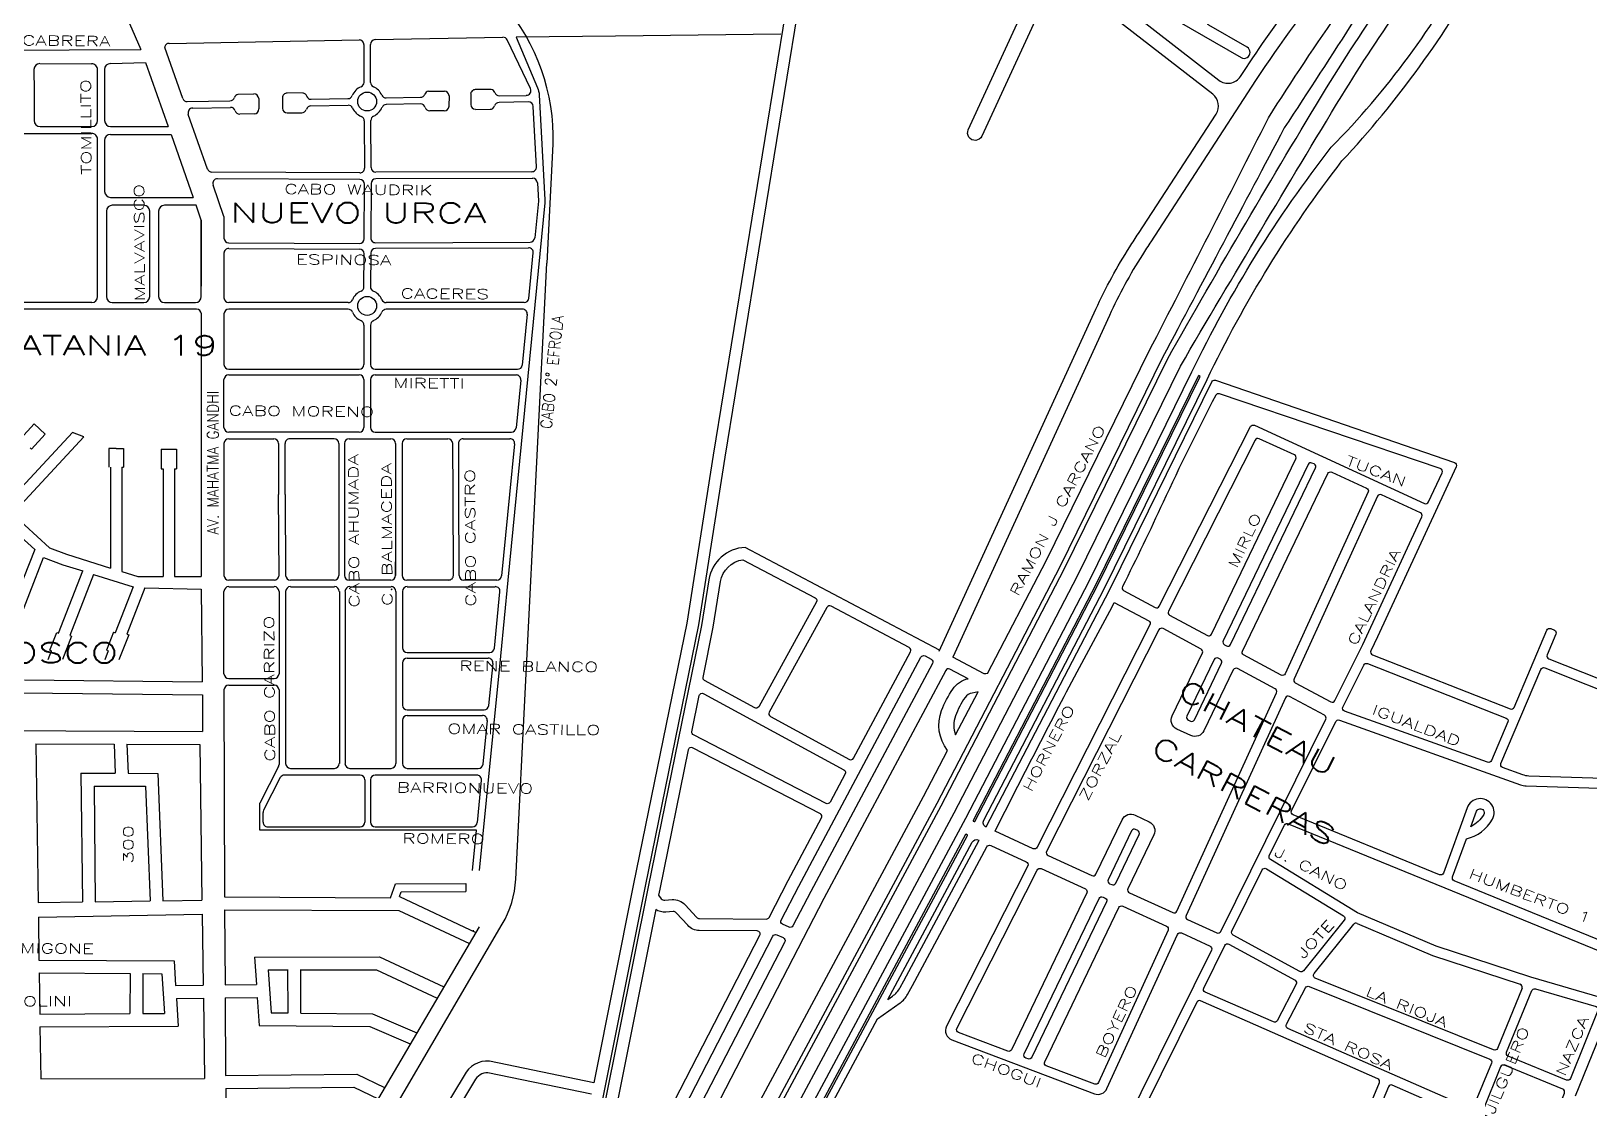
# Model space of a CAD drawing. Header units: millimetres. Extents: x 4374322 to 4409026, y 6503580 to 6534206.
# Drawn here: x 4379032 to 4380603, y 6527287 to 6528355 of the extents above; entities that cross this region are included whole.
import ezdxf

# ---------------------------------------------------------------- set-up
doc = ezdxf.new("R2010")
doc.units = ezdxf.units.MM
for name, color, linetype in [('CANAL', 252, 'Continuous'), ('LINEA CALLE', 252, 'Continuous'), ('NOMBRE BARRIO', 8, 'Continuous'), ('NOMBRE CALLE', 252, 'Continuous')]:
    doc.layers.add(name, color=color, linetype=linetype)
doc.styles.add('ROMANS', font='romans')
doc.styles.add('S1', font='ROMANS')

msp = doc.modelspace()

# ---------------------------------------------------------------- linework, layer by layer
at = {"layer": 'CANAL', "transparency": 33554687}
msp.add_lwpolyline([(4379432.8, 6526738.5), (4379425.4, 6526752.5), (4379337.6, 6526873.7, -0.312559), (4379336.7, 6527165.2), (4379506.5, 6527455.2, 0.120353), (4379520.1, 6527500.6), (4379551.6, 6528121.4)], format="xyb", dxfattribs=at)
at = {"layer": 'LINEA CALLE', "transparency": 33554687}
for p, q in [((4378890.1, 6528916.7), (4379142.3, 6528336.6)), ((4379170.7, 6528342.8), (4379362.2, 6528346.3)), ((4379378.3, 6528346.6), (4379507.2, 6528348.9)), ((4379534.9, 6528297.2), (4379511.6, 6528346.2)), ((4378937.5, 6528335.5), (4379142.3, 6528336.6)), ((4379184.4, 6528287.4), (4379166.3, 6528338.8)), ((4379367, 6528341.5), (4379367, 6528320.1)), ((4379373.7, 6528320.5), (4379373.7, 6528341.8)), ((4379034.4, 6528316.5), (4379034.6, 6528294.6, 18.7)), ((4379098.5, 6528306.9), (4379098.5, 6528316.2)), ((4379105.5, 6528316.5), (4379105.6, 6528294.6, 18.7)), ((4379367, 6528320.1), (4379367.1, 6528303.5)), ((4379373.8, 6528303.4), (4379373.7, 6528320.4)), ((4379098.6, 6528294.6, 18.7), (4379098.5, 6528306.9)), ((4379034.6, 6528294.6, 18.7), (4379034.6, 6528265, 18.7)), ((4379098.6, 6528286.5, 18.7), (4379098.6, 6528294.6, 18.7)), ((4379098.6, 6528274.5, 18.7), (4379098.6, 6528286.5, 18.7)), ((4379105.6, 6528294.6, 18.7), (4379105.6, 6528265, 18.7)), ((4379188.9, 6528284.2), (4379232, 6528285)), ((4379240, 6528291.5), (4379256.1, 6528291.8)), ((4379261, 6528287.2), (4379261.2, 6528276.8)), ((4379284.9, 6528288), (4379285, 6528277.5)), ((4379305.7, 6528292.8), (4379289.6, 6528292.7)), ((4379313.9, 6528286.5), (4379351, 6528287.1)), ((4379389.5, 6528287.9), (4379424.2, 6528288.5)), ((4379432.1, 6528294.8), (4379448.2, 6528294.7)), ((4379452.9, 6528290), (4379452.8, 6528279.6)), ((4379474.7, 6528291.5), (4379474.7, 6528281.1)), ((4379495.5, 6528296.3), (4379479.4, 6528296.3)), ((4379532.9, 6528283.8), (4379503.3, 6528283.3)), ((4379503.6, 6528289.9), (4379530.7, 6528290.4)), ((4379098.6, 6528265, 18.7), (4379098.6, 6528274.5, 18.7)), ((4379209.3, 6528216.2), (4379190, 6528271.3)), ((4379194.4, 6528277.6), (4379232.6, 6528278.3)), ((4379256.5, 6528271.9), (4379241.8, 6528271.6)), ((4379289.7, 6528272.8), (4379304.4, 6528272.8)), ((4379313.2, 6528279.7), (4379351.1, 6528280.5)), ((4379424.3, 6528281.8), (4379389.7, 6528281.2)), ((4379448.1, 6528274.8), (4379433.4, 6528274.8)), ((4379479.5, 6528276.3), (4379494.2, 6528276.4)), ((4379541.1, 6528218.5), (4379537.7, 6528279.3)), ((4378969.5, 6528252, 18.7), (4379092.6, 6528252, 18.7)), ((4379040.6, 6528259, 18.7), (4379077.4, 6528259, 18.7)), ((4379040.6, 6528259, 18.7), (4379092.6, 6528259, 18.7)), ((4379111.6, 6528259, 18.7), (4379169.7, 6528259)), ((4379367.4, 6528264.8), (4379367.7, 6528217.1)), ((4379374.3, 6528217.7), (4379374.1, 6528265.1)), ((4379098.6, 6528087.6), (4379098.6, 6528246, 18.7)), ((4379105.5, 6528245), (4379105.6, 6528223.1, 18.7)), ((4379551.7, 6528121.4), (4379557.9, 6528241.1)), ((4379105.6, 6528223.1, 18.7), (4379105.6, 6528193.6, 18.7)), ((4379362.9, 6528212.3), (4379213.7, 6528213)), ((4379362.9, 6528205.7), (4379219.4, 6528206.3)), ((4379537.2, 6528206.8), (4379379, 6528206.3)), ((4379536.3, 6528213.5), (4379379.1, 6528213)), ((4379225.9, 6528168.5), (4379214.9, 6528200)), ((4379367.3, 6528146), (4379367.6, 6528200.9)), ((4379374.2, 6528201.6), (4379374, 6528146.7)), ((4379541.9, 6528202.3), (4379543, 6528183.8)), ((4379107.4, 6528173.7), (4379107.4, 6528087.6)), ((4379111.6, 6528187.6, 18.7), (4379195, 6528187.6)), ((4379145.1, 6528179.7), (4379113.4, 6528179.7)), ((4379151.1, 6528087.6), (4379151.1, 6528173.7)), ((4379160.1, 6528173.7), (4379160.1, 6528087.6)), ((4379197.8, 6528179.7), (4379166.1, 6528179.7)), ((4379203.1, 6528164.6), (4379197.8, 6528179.7)), ((4379543, 6528183.8), (4379539.3, 6528146.8)), ((4379203.1, 6528164.6), (4379203.1, 6528098.1)), ((4379203.1, 6528087.6), (4379203.1, 6528164.6)), ((4379225.9, 6528168.5), (4379225.9, 6528146.6)), ((4379230.7, 6528141.8), (4379362.6, 6528141.2)), ((4379378.7, 6528142), (4379534.6, 6528142.5)), ((4379225.9, 6528131.4), (4379225.9, 6528086.4)), ((4379230.7, 6528136.1), (4379362.5, 6528135.5)), ((4379367.1, 6528097.6), (4379367.3, 6528130.8)), ((4379373.9, 6528131.5), (4379373.7, 6528097.6)), ((4379378.6, 6528136.3), (4379533.1, 6528136.8)), ((4379533.3, 6528085.9), (4379537.8, 6528131.6)), ((4379092.6, 6528081.6), (4378969.5, 6528081.6)), ((4379092.6, 6528081.6), (4378969.5, 6528081.6)), ((4379113.4, 6528081.6), (4379145.1, 6528081.6)), ((4379166.1, 6528081.6), (4379197.1, 6528081.6)), ((4379351.1, 6528081.6), (4379230.7, 6528081.6)), ((4379528.6, 6528081.6), (4379389.6, 6528081.6)), ((4379203.1, 6528070.2), (4379203.1, 6527805.8)), ((4379225.9, 6528070.2), (4379225.9, 6528019.2)), ((4379351.1, 6528075), (4379230.7, 6528075)), ((4379527, 6528075), (4379389.6, 6528075)), ((4379531.7, 6528069.8), (4379526.7, 6528018.7)), ((4379367, 6528059), (4379367, 6528019.2)), ((4379373.7, 6528059), (4379373.7, 6528019.2)), ((4379225.9, 6527955.8), (4379225.9, 6528004)), ((4379230.7, 6528014.5), (4379362.3, 6528014.5)), ((4379230.7, 6528008.8), (4379362.3, 6528008.8)), ((4379367, 6528004), (4379367, 6527955.8)), ((4379373.7, 6528004), (4379373.7, 6527955.8)), ((4379378.4, 6528014.5), (4379522, 6528014.5)), ((4379378.4, 6528008.8), (4379520.5, 6528008.8)), ((4379525.2, 6528003.5), (4379520.5, 6527955.4)), ((4379020.7, 6527944.3), (4379034.6, 6527959.4)), ((4379034.6, 6527959.4), (4379045.7, 6527949)), ((4379073.3, 6527950.8), (4379004.6, 6527876.7)), ((4379084.7, 6527946.3), (4379012.8, 6527868.8)), ((4379045.7, 6527949), (4379031.8, 6527934)), ((4379084.7, 6527946.3), (4379073.3, 6527950.8)), ((4379225.9, 6527939.7), (4379225.9, 6527888.4)), ((4379362.3, 6527951.1), (4379230.7, 6527951.1)), ((4379230.7, 6527944.4), (4379276.1, 6527944.4)), ((4379280.9, 6527939.7), (4379281.1, 6527888.4)), ((4379287.8, 6527888.4), (4379287.5, 6527939.7)), ((4379336.9, 6527944.4), (4379292.3, 6527944.4)), ((4379341.7, 6527939.7), (4379341.7, 6527888.4)), ((4379347.4, 6527939.7), (4379347.4, 6527888.4)), ((4379352.1, 6527944.4), (4379394.2, 6527944.4)), ((4379378.4, 6527951.1), (4379515.7, 6527951.1)), ((4379398.9, 6527939.7), (4379398.9, 6527888.4)), ((4379405.6, 6527939.7), (4379405.6, 6527888.4)), ((4379410.3, 6527944.4), (4379451.8, 6527944.4)), ((4379456.5, 6527939.7), (4379456.8, 6527888.4)), ((4379462.3, 6527939.7), (4379462.5, 6527888.4)), ((4379467, 6527944.4), (4379514.2, 6527944.4)), ((4379518.9, 6527939.2), (4379513.9, 6527888.4)), ((4379030.4, 6527935.3), (4379031.8, 6527934)), ((4379109.9, 6527934.5), (4379109.9, 6527915.7)), ((4379117.2, 6527934.5), (4379109.9, 6527934.5)), ((4379117.2, 6527934.5), (4379124.6, 6527934.5)), ((4379124.6, 6527934.5), (4379124.6, 6527915.7)), ((4379162.8, 6527933.8), (4379162.8, 6527914.1)), ((4379162.8, 6527933.8), (4379178, 6527933.8)), ((4379178, 6527933.8), (4379178, 6527914.1)), ((4379111.5, 6527915.7), (4379111.6, 6527814.2)), ((4379122.9, 6527915.7), (4379124.6, 6527915.7)), ((4379122.9, 6527915.7), (4379123, 6527810.7)), ((4379162.8, 6527914.1), (4379164.7, 6527914.1)), ((4379164.7, 6527914.1), (4379164.8, 6527805.6)), ((4379176.1, 6527914.1), (4379176.2, 6527805.6)), ((4379176.1, 6527914.1), (4379178, 6527914.1)), ((4379225.9, 6527888.4), (4379225.9, 6527806.8)), ((4379281.5, 6527806.8), (4379281.1, 6527888.4)), ((4379287.8, 6527888.4), (4379288.1, 6527806.8)), ((4379341.7, 6527888.4), (4379341.7, 6527806.8)), ((4379347.4, 6527888.4), (4379347.4, 6527806.8)), ((4379398.9, 6527888.4), (4379398.9, 6527806.8)), ((4379405.6, 6527888.4), (4379405.6, 6527806.8)), ((4379456.8, 6527888.4), (4379457.2, 6527806.8)), ((4379462.5, 6527888.4), (4379462.9, 6527806.8)), ((4379513.9, 6527888.4), (4379505.8, 6527806.3)), ((4379012.8, 6527868.8), (4379050, 6527834.6)), ((4379010.5, 6527855.5), (4379035.1, 6527832.8)), ((4379035.1, 6527832.8), (4379006, 6527759.1)), ((4379050, 6527834.6), (4379067.2, 6527828.2)), ((4379067.2, 6527828.2), (4379111.6, 6527814.2)), ((4379016.3, 6527753.7), (4379043.9, 6527824.7)), ((4379043.9, 6527824.7), (4379063.5, 6527817.5)), ((4379063.5, 6527817.5), (4379083.5, 6527811.2)), ((4379398.9, 6527806.8), (4379398.9, 6527820.4)), ((4379059.1, 6527748.6), (4379083.5, 6527811.2)), ((4379094.4, 6527807.7), (4379070.4, 6527746.2)), ((4379094.4, 6527807.7), (4379134.3, 6527795.1)), ((4379123, 6527810.7), (4379139, 6527805.6)), ((4379139, 6527805.6), (4379164.8, 6527805.6)), ((4379176.2, 6527805.6), (4379203.1, 6527805.8)), ((4379231.6, 6527802.1), (4379230.7, 6527802.1)), ((4379276.7, 6527802.1), (4379231.6, 6527802.1)), ((4379336.9, 6527802.1), (4379292.9, 6527802.1)), ((4379394.2, 6527802.1), (4379352.1, 6527802.1)), ((4379452.5, 6527802.1), (4379410.3, 6527802.1)), ((4379501.1, 6527802.1), (4379467.7, 6527802.1)), ((4379134.3, 6527795.1), (4379116.3, 6527748.9)), ((4379146.2, 6527794.2), (4379128.1, 6527747.7)), ((4379146.2, 6527794.2), (4379203.1, 6527792.8)), ((4379203.1, 6527792.8), (4379204.1, 6527699.4)), ((4379225.9, 6527707.6), (4379225.9, 6527790.7)), ((4379230.7, 6527795.4), (4379276.7, 6527795.4)), ((4379281.5, 6527790.7), (4379281.5, 6527739.9)), ((4379288.1, 6527790.7), (4379288.1, 6527726.1)), ((4379292.9, 6527795.4), (4379337.5, 6527795.4)), ((4379342.3, 6527790.7), (4379342.3, 6527617.1)), ((4379348, 6527790.7), (4379348, 6527617.1)), ((4379352.7, 6527795.4), (4379394.5, 6527795.4)), ((4379399.3, 6527790.7), (4379399.3, 6527726.1)), ((4379405.9, 6527790.7), (4379405.9, 6527733.8)), ((4379410.7, 6527795.4), (4379499.5, 6527795.4)), ((4379498.6, 6527733.3), (4379504.2, 6527790.2)), ((4379050.5, 6527731.5), (4379057.4, 6527749.3)), ((4379057.4, 6527749.3), (4379059.1, 6527748.6)), ((4379114.6, 6527749.6), (4379107.5, 6527731.3)), ((4379114.6, 6527749.6), (4379116.3, 6527748.9)), ((4379072.2, 6527745.5), (4379063, 6527721.9)), ((4379070.4, 6527746.2), (4379072.2, 6527745.5)), ((4379129.9, 6527747), (4379120, 6527721.6)), ((4379128.1, 6527747.7), (4379129.9, 6527747)), ((4379281.5, 6527739.9), (4379281.5, 6527707.6)), ((4379048.7, 6527721.9), (4379052.2, 6527730.8)), ((4379050.5, 6527731.5), (4379052.2, 6527730.8)), ((4379109.2, 6527730.7), (4379105.7, 6527721.7)), ((4379107.5, 6527731.3), (4379109.2, 6527730.7)), ((4379288.1, 6527726.1), (4379288.1, 6527617.1)), ((4379399.3, 6527726.1), (4379399.3, 6527617.1)), ((4379405.9, 6527718.6), (4379405.9, 6527676)), ((4379410.7, 6527729.1), (4379493.9, 6527729.1)), ((4379410.7, 6527723.4), (4379492.4, 6527723.4)), ((4379493, 6527675.6), (4379497.2, 6527718.1)), ((4379230.7, 6527702.8), (4379276.7, 6527702.8)), ((4379022.7, 6527688.5), (4379204.2, 6527686.4)), ((4379025, 6527701.5), (4379204.1, 6527699.4)), ((4379204.2, 6527686.4), (4379204.4, 6527649.4)), ((4379225.9, 6527691.4), (4379226.5, 6527482.9)), ((4379230.7, 6527696.2), (4379276.7, 6527696.2)), ((4379281.5, 6527691.4), (4379281.5, 6527616.4)), ((4379410.7, 6527671.3), (4379488.2, 6527671.3)), ((4379405.9, 6527660.8), (4379405.9, 6527617.1)), ((4379410.7, 6527665.6), (4379486.7, 6527665.6)), ((4379487.2, 6527616.6), (4379491.5, 6527660.4)), ((4378985.8, 6527650.5), (4379204.4, 6527649.4)), ((4379036.3, 6527637.2), (4379115.1, 6527636.8)), ((4379036.3, 6527637.2), (4379038.6, 6527477.2)), ((4379115.1, 6527636.8), (4379116.2, 6527607.4)), ((4379128.1, 6527636.8), (4379201.7, 6527636.4)), ((4379128.1, 6527636.8), (4379129.3, 6527607.4)), ((4379201.7, 6527636.4), (4379203.8, 6527479.5)), ((4379081.8, 6527607.4), (4379083.2, 6527477.8)), ((4379081.8, 6527607.4), (4379116.2, 6527607.4)), ((4379129.3, 6527607.4), (4379159.3, 6527607.3)), ((4379159.3, 6527607.3), (4379164.4, 6527478.9)), ((4379281, 6527614.3), (4379262, 6527577.2)), ((4379292.9, 6527612.3), (4379337.5, 6527612.3)), ((4379352.7, 6527612.3), (4379394.5, 6527612.3)), ((4379410.7, 6527612.3), (4379482.4, 6527612.3)), ((4379095, 6527594.4), (4379096.2, 6527478)), ((4379095, 6527594.4), (4379146.8, 6527594.3)), ((4379146.8, 6527594.3), (4379151.4, 6527478.8)), ((4379282.7, 6527603.1), (4379265.9, 6527570.1)), ((4379287, 6527605.7), (4379363.2, 6527605.7)), ((4379367.9, 6527600.9), (4379367.9, 6527558.2)), ((4379373.6, 6527600.9), (4379373.6, 6527558.2)), ((4379378.4, 6527605.7), (4379480.8, 6527605.7)), ((4379481.4, 6527557.7), (4379485.6, 6527600.5)), ((4379262, 6527550.1), (4379262, 6527577.2)), ((4379265.3, 6527567.9), (4379265.3, 6527558.2)), ((4379480.6, 6527550.1), (4379262, 6527550.1)), ((4379270.1, 6527553.4), (4379363.2, 6527553.4)), ((4379378.4, 6527553.4), (4379476.6, 6527553.4)), ((4379476.6, 6527509.3), (4379480.6, 6527550.1)), ((4379226.5, 6527482.9), (4379393.9, 6527482)), ((4379393.9, 6527482), (4379399, 6527496)), ((4379399, 6527496), (4379469.7, 6527496.3)), ((4379402.8, 6527483.1), (4379404.6, 6527488)), ((4379402.8, 6527483.1), (4379480, 6527447.1)), ((4379404.6, 6527488), (4379469.8, 6527488.3)), ((4379469.7, 6527496.3), (4379469.8, 6527488.3)), ((4379038.6, 6527477.2), (4379083.2, 6527477.8)), ((4379096.2, 6527478), (4379151.4, 6527478.8)), ((4379164.4, 6527478.9), (4379203.8, 6527479.5)), ((4379226.6, 6527469.9), (4379402.3, 6527469)), ((4379226.6, 6527469.9), (4379227, 6527394.2)), ((4379402.3, 6527469), (4379473.4, 6527435.8)), ((4379038.8, 6527462.4), (4379204, 6527465.3)), ((4379038.8, 6527462.4), (4379039.4, 6527419.2)), ((4379204, 6527465.3), (4379205, 6527393.9)), ((4379483.4, 6527452.8), (4379283.4, 6527113.4)), ((4380368.5, 6527456.1), (4380444.5, 6527423.8)), ((4379477.8, 6527448.1), (4379477.7, 6527449.2)), ((4379039.4, 6527419.2), (4379175.6, 6527418.3)), ((4379256.7, 6527422.1), (4379382.6, 6527422.5)), ((4379256.7, 6527422.1), (4379258.6, 6527394.6)), ((4379382.6, 6527422.5), (4379447.7, 6527392.2)), ((4380444.5, 6527423.8), (4380532.9, 6527394.9)), ((4379039.6, 6527406.2), (4379040.2, 6527364.8)), ((4379039.6, 6527406.2), (4379131.3, 6527405.6)), ((4379131.3, 6527405.6), (4379131, 6527365.3)), ((4379144.3, 6527405.5), (4379144, 6527365.3)), ((4379144.3, 6527405.5), (4379163.4, 6527405.4)), ((4379163.4, 6527405.4), (4379166, 6527365.5)), ((4379175.6, 6527418.3), (4379177.2, 6527393.6)), ((4379257.1, 6527416.5), (4379257.2, 6527415.5)), ((4379270.6, 6527409.2), (4379273.5, 6527366.1)), ((4379270.6, 6527409.2), (4379290.5, 6527409.2)), ((4379290.6, 6527365.9), (4379290.5, 6527409.6)), ((4379303.6, 6527365.8), (4379303.5, 6527409.7)), ((4379303.5, 6527409.2), (4379379.7, 6527409.4)), ((4379379.7, 6527409.4), (4379441, 6527380.9)), ((4379177.2, 6527393.6), (4379205, 6527393.9)), ((4379227, 6527394.2), (4379258.6, 6527394.6)), ((4379450.8, 6527396.1), (4379450.3, 6527396.6)), ((4379178.1, 6527380.6), (4379205.2, 6527380.9)), ((4379178.1, 6527380.6), (4379179.9, 6527352.5)), ((4379205.2, 6527380.9), (4379206.2, 6527299.9)), ((4379227.1, 6527381.2), (4379259.4, 6527381.6)), ((4379227.1, 6527381.2), (4379227.6, 6527302.8)), ((4379259.4, 6527381.6), (4379261.4, 6527353.2)), ((4379040.2, 6527364.8), (4379131, 6527365.3)), ((4379144, 6527365.3), (4379166, 6527365.5)), ((4379273.5, 6527366.1), (4379290.6, 6527365.9)), ((4379303.6, 6527365.8), (4379375.7, 6527365.1)), ((4379375.7, 6527365.1), (4379420.5, 6527346)), ((4380588.6, 6527282.3), (4380622.3, 6527365)), ((4379040.4, 6527351.8), (4379179.9, 6527352.5)), ((4379040.4, 6527351.8), (4379041.2, 6527299.5)), ((4379261.4, 6527353.2), (4379373, 6527352.1)), ((4379373, 6527352.1), (4379413.8, 6527334.7)), ((4379041.2, 6527299.5), (4379206.2, 6527299.9)), ((4379227.6, 6527302.8), (4379359.8, 6527304.3)), ((4379359.8, 6527304.3), (4379387.9, 6527290.7)), ((4379227.7, 6527289.8), (4379356.9, 6527291.2)), ((4379227.7, 6527289.8), (4379228.1, 6527218.5)), ((4379356.9, 6527291.2), (4379381.3, 6527279.5)), ((4379385.2, 6527292), (4379385.2, 6527292))]:
    msp.add_line(p, q, dxfattribs=at)
for points in [[(4379804, 6528372.6), (4379892.5, 6528812.5, -0.632774), (4379897.7, 6528813.8), (4379931.6, 6528772.4, 0.125896), (4379937.6, 6528768), (4379957.8, 6528759.9, -0.351216), (4379959.7, 6528756.6), (4379922.2, 6528529.4, 0.3126), (4379929.5, 6528514), (4380251.5, 6528328.5, 1), (4380257.5, 6528338.9), (4380219, 6528361.1, -0.395524), (4380217.8, 6528365, 0.279823), (4380210.7, 6528446.8, 0.174274), (4380173.7, 6528471.7, -0.248114), (4380163.3, 6528481.1, -0.058988), (4380155.5, 6528514.2, -0.229893), (4380181.3, 6528588, 0.131037), (4380189, 6528602.7), (4380202.5, 6528657.5, -0.45632), (4380206.5, 6528659.5), (4380324.9, 6528611.8)], [(4379995.8, 6527707.8), (4380055.3, 6527822.2), (4380158.8, 6528032.9, 0.001707), (4380279, 6528267.7, -0.014565), (4380353, 6528378.3, -0.000222), (4380357.4, 6528383.9, -0.000356), (4380368.3, 6528398, -0.000178), (4380374.8, 6528406.4, -0.000089), (4380387.9, 6528423.3, 0.000105), (4380401, 6528440.2, 0.000208), (4380407.5, 6528448.6, 0.000418), (4380418.4, 6528462.6, 0.000523), (4380427, 6528473.9, 0.000732), (4380437.3, 6528487.4, 0.000837), (4380446.3, 6528499.2, 0.001046), (4380456.4, 6528512.5, 0.00115), (4380465.4, 6528524.6, 0.000069), (4380465.9, 6528525.3, 0.001291), (4380475.2, 6528537.9, 0.001464), (4380484.3, 6528550.2, 0.005511), (4380516.5, 6528595.6)], [(4380526.1, 6528579.6, -0.004754), (4380498, 6528540.2, -0.001464), (4380488.9, 6528527.8, -0.001359), (4380479, 6528514.5, -0.00115), (4380469.9, 6528502.3, -0.001046), (4380459.8, 6528488.9, -0.000837), (4380450.8, 6528477.1, -0.000732), (4380440.4, 6528463.5, -0.000523), (4380431.8, 6528452.3, -0.000418), (4380420.9, 6528438.2, -0.000209), (4380414.4, 6528429.8, -0.000105), (4380401.3, 6528412.9, 0.000089), (4380388.2, 6528396.1, 0.000178), (4380381.7, 6528387.6, 0.000356), (4380370.8, 6528373.6, 0.000222), (4380366.5, 6528367.9, -0.00319), (4380295, 6528257.7, -0.00011), (4380172.3, 6528026.3), (4380068.7, 6527815.4), (4379944.6, 6527577), (4379687.8, 6527099)], [(4379692.4, 6527096.9), (4379949, 6527574.7), (4380073.2, 6527813.2), (4380176.8, 6528024.1, -0.007517), (4380337.6, 6528298.1, -0.028109), (4380475.6, 6528494.7, 0.045006), (4380477.3, 6528496.8, 0.00115), (4380486.4, 6528509, 0.001359), (4380496.3, 6528522.4, 0.001464), (4380505.4, 6528534.8, 0.004347), (4380531.2, 6528571)], [(4379606.9, 6526854.8), (4379628.2, 6526920.4), (4379644.7, 6526965.7, -0.035799), (4379674, 6527031), (4379962.2, 6527567.7), (4380086.5, 6527806.4), (4380190.2, 6528017.5, -0.003789), (4380352.9, 6528290, -0.027469), (4380480.7, 6528473.1, 0.001047), (4380490.8, 6528486.6, 0.00115), (4380500, 6528498.9, 0.001359), (4380510, 6528512.3, 0.001464), (4380519.1, 6528524.9, 0.003594), (4380540.6, 6528554.9)], [(4380441.3, 6528512.6, 0.062569), (4380266.1, 6528305.4), (4380160.5, 6528143, 0.001988), (4380151.9, 6528129.7, 0.034782), (4380118.6, 6528068.7), (4379960.7, 6527724.4)], [(4379994.3, 6527553.2), (4379994.4, 6527553.1, -0.429127), (4379992.1, 6527560), (4380113.5, 6527793.2), (4380217.2, 6528004.2, -0.052917), (4380353.1, 6528224.3), (4380353.1, 6528224.3, 0.061188), (4380497.4, 6528423.1), (4380507.5, 6528441.4, -0.062897), (4380550.8, 6528500.6, -0.050874), (4380554.9, 6528504.1, -0.330991), (4380571, 6528503.7, -0.110915), (4380578.3, 6528494.7, -0.00859), (4380579, 6528493.2, -0.030213), (4380583.1, 6528482.3), (4380590, 6528460.6), (4380618.7, 6528366.9)], [(4380222.8, 6528291.5), (4380080.6, 6528402.2, 0.483177), (4380057.8, 6528396.6), (4379990, 6528249.4, -1), (4379976.4, 6528255.7), (4380045.6, 6528406.1, 0.378253), (4380039.9, 6528425.1), (4379969.1, 6528469.1, -1), (4379977, 6528481.8), (4380053.3, 6528434.5, -0.227573), (4380077.3, 6528423.7), (4380229, 6528305.7)], [(4380229, 6528305.7, 0.439079), (4380250.8, 6528309.4), (4380253.6, 6528313.6, -0.042131), (4380367.5, 6528460.1, -0.042131)], [(4379678.5, 6527011.9), (4379974, 6527562.1), (4380098.3, 6527800.8), (4380201.9, 6528011.7, -0.053768), (4380342.4, 6528238.1), (4380342.4, 6528238.1, 0.070278), (4380484.3, 6528430.4)], [(4379804, 6528372.6), (4379731.1, 6527925.9), (4379704.5, 6527756.9), (4379650.7, 6527493.6), (4379548.5, 6526983.9, 0.329781), (4379551, 6526978.5), (4379553.3, 6526977.3)], [(4379787.4, 6528352.2), (4379620.8, 6528350.1), (4379520.7, 6528348.9), (4379541.9, 6528298, -0.097904), (4379543.8, 6528290.9), (4379549.5, 6528185.1, -0.038215), (4379549.5, 6528182.2), (4379520.5, 6527887.7), (4379512.1, 6527801.8), (4379504.6, 6527725.5), (4379483.3, 6527509.3)], [(4379947.1, 6527730.5), (4380105, 6528075, -0.034782), (4380139.3, 6528137.8, -0.001988), (4380147.9, 6528151.2), (4380226.2, 6528271.5, 0.389801), (4380222.8, 6528291.5)], [(4379982.4, 6527558.7, 0.399456), (4379983, 6527558.9), (4380106.8, 6527796.6), (4380210, 6528006.6, 1), (4380208.2, 6528007.5), (4380105, 6527797.5), (4379981.2, 6527559.8, 0.429127), (4379981.5, 6527559.1), (4379982.4, 6527558.7)], [(4379994.3, 6527553.2), (4379994.5, 6527553.5), (4380114.7, 6527784.2), (4380121.5, 6527797.4), (4380221.8, 6528001.8, -0.378135), (4380225.5, 6528003.3), (4380466.6, 6527920.4, -0.444232), (4380468.3, 6527916.3), (4380389, 6527744.7), (4380382.2, 6527730.8, 0.439705), (4380383.8, 6527726.7), (4380522.8, 6527672.2, 0.406), (4380526.6, 6527673.8), (4380559.7, 6527751.5, -0.414214), (4380563.6, 6527753.1), (4380567.3, 6527751.5, -0.414214), (4380568.9, 6527747.6), (4380560, 6527726.7, 0.421916), (4380561.6, 6527722.7), (4380645.8, 6527689.5)], [(4380133, 6527791.5), (4380164.9, 6527774.4, 0.421005), (4380169, 6527775.7), (4380260.9, 6527956.7, -0.402563), (4380264.8, 6527958), (4380436.5, 6527879.3, 0.413286), (4380440.5, 6527880.8), (4380440.5, 6527880.8), (4380454.1, 6527910.2, 0.445717), (4380452.3, 6527914.3), (4380229.5, 6527989.7, 0.36994), (4380225.9, 6527988.2, 0.01087), (4380172.7, 6527880.4, -0.009877), (4380131.8, 6527795.5, 0.407349), (4380133, 6527791.5)], [(4380304.8, 6527702.5, 0.39556), (4380306.1, 6527698.6), (4380342, 6527679.3, 0.423776), (4380346.1, 6527680.6), (4380374.1, 6527737.1), (4380433.7, 6527865.9, 0.415142), (4380432.2, 6527869.9), (4380392.9, 6527887.9, 0.414516), (4380388.9, 6527886.5), (4380304.8, 6527702.5)], [(4379947.4, 6527731.4), (4379751.6, 6527834.9, 0.355098), (4379714.7, 6527802.4), (4379707.5, 6527756.4), (4379653.6, 6527493), (4379609.4, 6527272.4, 0.330541), (4379610.9, 6527269.1), (4379669.6, 6527237.7, 0.418449), (4379673.7, 6527238.9), (4379779.4, 6527443.3, -0.395379), (4379783.2, 6527444.7), (4379789.9, 6527441.8, -0.433302), (4379791.3, 6527437.7), (4379553.3, 6526977.3)], [(4379719.3, 6527754.6), (4379726.5, 6527800.5, -0.32394), (4379749.1, 6527822.6), (4379822.1, 6527784.1, -0.419365), (4379823.3, 6527780), (4379765.1, 6527674.5, -0.412488), (4379761.1, 6527673.3), (4379710.5, 6527700.8, -0.32991), (4379709, 6527704), (4379719.3, 6527754.6)], [(4379775.7, 6527668.8, 0.415942), (4379776.9, 6527664.7), (4379856.6, 6527621.4, 0.41624), (4379860.7, 6527622.6), (4379918.1, 6527729.9, 0.415604), (4379916.8, 6527734), (4379838, 6527775.7, 0.409081), (4379833.9, 6527774.5), (4379775.7, 6527668.8)], [(4380086, 6527709.6, 0.008325), (4380123.6, 6527779.6), (4380158.3, 6527761, -0.407455), (4380159.5, 6527757), (4380045.8, 6527532.8, -0.402508), (4380041.9, 6527531.4), (4380003.4, 6527549, -0.004231), (4380086, 6527709.6)], [(4380762, 6527738.5), (4380706.1, 6527601.3, -0.313852), (4380703.2, 6527599.4), (4380541.5, 6527604.6, -0.077742), (4380535.5, 6527605.8), (4380515.1, 6527613.1, -0.431659), (4380513.4, 6527617.1), (4380553.7, 6527712, -0.406553), (4380557.6, 6527713.6), (4380642.1, 6527680.2)], [(4379789.1, 6527455.2, -0.433302), (4379787.7, 6527459.4), (4379805.5, 6527493.8), (4379928.7, 6527724.3, -0.412825), (4379932.8, 6527725.6), (4379939.1, 6527722.2, -0.415604), (4379940.4, 6527718.1), (4379817.5, 6527488.2), (4379799.6, 6527453.7, -0.395379), (4379795.8, 6527452.3), (4379789.1, 6527455.2)], [(4380355.7, 6527669.9, -0.449007), (4380354.1, 6527674.1), (4380375.1, 6527716.4, -0.389173), (4380378.8, 6527717.9), (4380518.7, 6527663, -0.422475), (4380520.4, 6527659.1), (4380503.8, 6527620.1, -0.396981), (4380500, 6527618.5), (4380355.7, 6527669.9)], [(4379976.1, 6527702.7), (4379957.7, 6527712.4, 0.412825), (4379953.7, 6527711.1), (4379830.7, 6527481.2), (4379564.9, 6526967.1), (4379500.3, 6526859.1), (4379404, 6526659.2, -0.229203), (4379358.2, 6526622.8), (4379316.6, 6526613.5, -0.112396), (4379284.6, 6526613.6), (4379235.1, 6526625, -0.412784), (4379199.6, 6526681.4), (4379206.8, 6526713)], [(4379955.5, 6527630.5, -0.265138), (4379949.5, 6527670.7, -0.053839), (4379960.7, 6527692.3, -0.187583), (4379976.1, 6527702.7)], [(4379995.8, 6527707.8, -0.015257), (4379992.5, 6527707.6)], [(4379705.2, 6527685.6, -0.503861), (4379709.6, 6527687.6), (4379851, 6527610.8, -0.41219), (4379852.2, 6527606.7), (4379837, 6527578.3, -0.409935), (4379833, 6527577), (4379699.4, 6527646, -0.335894), (4379697.8, 6527649.3), (4379705.2, 6527685.6)], [(4379578.6, 6526880.3), (4379598.9, 6526932.5), (4379617.7, 6526986.7, -0.039895), (4379649.7, 6527059.6), (4379931.3, 6527584), (4379955.5, 6527630.5)], [(4379698.4, 6527633, 0.497125), (4379694, 6527630.9), (4379665.4, 6527490.7), (4379664.2, 6527484.7), (4379666.9, 6527481, 0.253002), (4379670.4, 6527479.5), (4379677.8, 6527480.1, -0.231527), (4379690.9, 6527474.9), (4379702.4, 6527462.3, 0.20914), (4379705.3, 6527461), (4379772.9, 6527460.5, 0.282529), (4379775.5, 6527462.1), (4379794.9, 6527499.4), (4379828.5, 6527562.4, 0.418505), (4379827.3, 6527566.5), (4379698.4, 6527633)], [(4379974.3, 6527545.9, 0.395747), (4379973.7, 6527545.6), (4379689.8, 6527017.1, 0.41805), (4379690.2, 6527015.8), (4379690.2, 6527015.8, 0.410387), (4379691.6, 6527016.2), (4379975.5, 6527544.8, 0.432925), (4379975.2, 6527545.4), (4379974.3, 6527545.9)], [(4380121, 6527495.2, 0.408488), (4380125, 6527496.6), (4380148.6, 6527545.7, 0.414845), (4380147.2, 6527549.8), (4380145.1, 6527550.8, 0.413583), (4380141.1, 6527549.4), (4380117.4, 6527500.2, 0.419962), (4380118.9, 6527496.1), (4380121, 6527495.2)], [(4379884.7, 6527359.9), (4379907.6, 6527376, 0.116612), (4379915.2, 6527384.6), (4379920.1, 6527393.7), (4379995.1, 6527533.3, -0.395747), (4379999, 6527534.6), (4380034.9, 6527518.1, -0.426017), (4380036.3, 6527514.1), (4379954.4, 6527352.7, 0.446399), (4379959.8, 6527338.8), (4380103.6, 6527284.5, 0.394535), (4380116.2, 6527289.7), (4380187.2, 6527445.1, -0.414461), (4380191.2, 6527446.5), (4380220.1, 6527433.3, -0.423241), (4380221.6, 6527429.2), (4380132.5, 6527249.6), (4380128.2, 6527241), (4379945.8, 6526873)], [(4379895.2, 6527379.5), (4379980.3, 6527538, -0.395747), (4379986.8, 6527540.1), (4379987.3, 6527539.9)], [(4379895.2, 6527379.5), (4379899.9, 6527382.8, 0.116612), (4379907.6, 6527391.5), (4379911.3, 6527398.4), (4379987.3, 6527539.9)], [(4379661.2, 6527470.2), (4379622.9, 6527278.7, 0.330541), (4379624.4, 6527275.5), (4379664.5, 6527254, 0.418449), (4379668.6, 6527255.3), (4379766.3, 6527444.2, 0.559419), (4379763.6, 6527448.5), (4379705.2, 6527449, -0.20914), (4379693.5, 6527454.2), (4379682, 6527466.8, 0.231527), (4379678.8, 6527468.1), (4379671.3, 6527467.5, -0.167619), (4379661.2, 6527470.2, 0.167619)], [(4380534.7, 6527390.9), (4380509.9, 6527330.2, -0.412731), (4380506, 6527328.6), (4380326.2, 6527401, -0.50406), (4380325, 6527405.7), (4380365, 6527455.2)], [(4380481.9, 6527269.9), (4380298.6, 6527350.3, -0.434525), (4380297.2, 6527354.5), (4380316.5, 6527391.2, -0.385313), (4380320.2, 6527392.6), (4380502.2, 6527319.3, -0.415698), (4380503.9, 6527315.4), (4380485.9, 6527271.5, -0.421779), (4380481.9, 6527269.9)], [(4380544.5, 6527388.4, -0.384028), (4380548.1, 6527390.2), (4380609.3, 6527372.3, -0.4445), (4380611.2, 6527368.3), (4380583.4, 6527299.9, -0.415457), (4380579.5, 6527298.3), (4380520.8, 6527322.4, -0.413515), (4380519.1, 6527326.3), (4380544.5, 6527388.4)], [(4380304.2, 6527054.2, 0.415954), (4380300.3, 6527052.6), (4380273.7, 6526988.9, -1), (4380264.5, 6526992.7), (4380390.9, 6527295.7, 0.408789), (4380389.3, 6527299.6), (4380210.6, 6527378.1, 0.400693), (4380206.7, 6527376.7), (4379954.7, 6526868.3), (4379951.1, 6526859.2), (4379868.3, 6526681.6), (4379856.8, 6526654.5)], [(4379598.7, 6527295.6), (4379493.6, 6527317.4, 0.309418), (4379468.2, 6527303), (4379378.2, 6527153.9, 0.123826), (4379375.3, 6527138, 0.074834), (4379380.6, 6527037.1)], [(4380554.9, 6527237.8, 0.422327), (4380558.9, 6527239.4), (4380577.4, 6527285.1, 0.413017), (4380575.8, 6527289), (4380517, 6527313.2, 0.414866), (4380513.1, 6527311.5), (4380495, 6527267.3, 0.406688), (4380496.6, 6527263.4), (4380554.9, 6527237.8)], [(4379596.4, 6527284), (4379492, 6527305.6, 0.306254), (4379478.7, 6527297.4), (4379388.8, 6527148.4, 0.126946), (4379387.3, 6527137.9, 0.075675), (4379392.2, 6527039.5, 0.075675)], [(4380403.9, 6527293.2, 0.419659), (4380400, 6527291.6), (4380380.2, 6527244.3, 0.419467), (4380381.9, 6527240.3), (4380486.1, 6527199, -0.417902), (4380493.4, 6527182), (4380475.6, 6527138.8, 0.420589), (4380477.3, 6527134.9), (4380508.1, 6527123, 0.409109), (4380512, 6527124.7), (4380552.6, 6527224.7, 0.405995), (4380551, 6527228.6), (4380403.9, 6527293.2)]]:
    msp.add_lwpolyline(points, format="xyb", dxfattribs=at)
for points in [[(4379792.2, 6528374.6), (4379719.2, 6527927.8), (4379692.6, 6527758.7), (4379638.9, 6527496), (4379598.7, 6527295.6)], [(4379040.3, 6528322.5), (4379092.4, 6528322.2)], [(4379111.4, 6528322.5), (4379146.9, 6528323.4)], [(4379146.9, 6528323.4), (4379169.7, 6528259)], [(4379111.4, 6528251), (4379172.6, 6528251)], [(4379172.6, 6528251), (4379195, 6528187.6)], [(4379198.4, 6528075), (4378963, 6528075)], [(4379992.5, 6527707.6), (4379960.7, 6527724.4)], [(4379734.2, 6527079.7), (4379884.7, 6527359.9)]]:
    msp.add_lwpolyline(points, dxfattribs=at)
for points in [[(4380217.4, 6527746.2, 0.427064), (4380221.5, 6527747.6), (4380306.6, 6527924.1, 0.419906), (4380305.2, 6527928.1), (4380269.5, 6527944.5, 0.402563), (4380265.6, 6527943.1), (4380178.1, 6527770.6, 0.407455), (4380179.4, 6527766.6)], [(4380240.9, 6527737.2), (4380326.5, 6527915, 0.419906), (4380325.1, 6527919), (4380322.9, 6527920, 0.408543), (4380319, 6527918.6), (4380233.4, 6527740.9, 0.401479), (4380234.7, 6527736.9), (4380236.7, 6527735.8, 0.427064)], [(4380252.7, 6527730.5), (4380338.9, 6527909.4, -0.408543), (4380342.9, 6527910.8), (4380378, 6527894.8, -0.413911), (4380379.5, 6527890.8), (4380295.8, 6527707.7, -0.433116), (4380291.7, 6527706.3), (4380254, 6527726.6, -0.401479)], [(4380144.8, 6527565.3), (4380158.8, 6527558.6, -0.414845), (4380163.5, 6527545.3), (4380137.3, 6527491.1, 0.419962), (4380138.8, 6527487), (4380182.5, 6527467, 0.414461), (4380186.5, 6527468.5), (4380287.1, 6527688.6, 0.39556), (4380285.8, 6527692.5), (4380247.7, 6527712.9, 0.427064), (4380243.6, 6527711.6), (4380214, 6527650.2, -0.406513), (4380200.9, 6527645.4), (4380186.8, 6527651.8, -0.421957), (4380181.9, 6527665.3), (4380212.4, 6527728.6, 0.401479), (4380211.1, 6527732.6), (4380172.7, 6527753.2, 0.421005), (4380168.6, 6527751.9), (4380055.3, 6527528.7, 0.426017), (4380056.8, 6527524.6), (4380101.1, 6527504.3, 0.408488), (4380105, 6527505.7), (4380131.5, 6527560.6, -0.413583)], [(4380231.8, 6527718.3, 0.401479), (4380230.5, 6527722.2), (4380228.4, 6527723.3, 0.427064), (4380224.3, 6527722), (4380196.8, 6527664.9, 0.421957), (4380198.3, 6527660.9), (4380200.4, 6527659.9, 0.406513), (4380204.3, 6527661.3)], [(4379986.2, 6527689.4), (4379980.2, 6527688.2, 0.205441), (4379973.1, 6527683.9, 0.053381), (4379963.5, 6527665.3, 0.190885), (4379963.6, 6527646.1)], [(4380197.4, 6527460.2), (4380226.9, 6527446.7, 0.405244), (4380230.9, 6527448.1), (4380336.8, 6527661.8, 0.404715), (4380335.6, 6527665.8), (4380300.2, 6527684.7, 0.433116), (4380296.1, 6527683.4), (4380195.9, 6527464.2, 0.413967)], [(4380675.8, 6527526.9), (4380637.4, 6527432.5, -0.414457), (4380633.4, 6527430.9), (4380466.3, 6527499.1, -0.403444), (4380464.6, 6527502.9), (4380478.6, 6527541.3, 0.203947), (4380504.9, 6527561.1, 1.077198), (4380479.4, 6527572.6), (4380455.4, 6527506.9, -0.425065), (4380451.4, 6527505.2), (4380303.8, 6527565.5, -0.43561), (4380302.3, 6527569.6), (4380346.8, 6527659.5, -0.380256), (4380350.5, 6527661), (4380533, 6527595.9, 0.077742), (4380539, 6527594.7), (4380697, 6527589.6, -0.522241), (4380699.7, 6527585.5)], [(4380483.1, 6527553.6), (4380488.8, 6527569.1, -1.064758), (4380496.1, 6527565.9, -0.143148)], [(4380279.9, 6527524.4), (4380295.1, 6527555.2, -0.393136), (4380299, 6527556.6), (4380629.7, 6527421.6, -0.413772), (4380631.3, 6527417.7), (4380617.3, 6527383.2, -0.384562), (4380613.7, 6527381.5), (4380543.5, 6527401.9), (4380448, 6527433.2), (4380368.9, 6527466.8), (4380281, 6527520.5, -0.388593)], [(4379964.8, 6527350.3), (4380045.8, 6527509.9, -0.402508), (4380049.8, 6527511.3), (4380094.5, 6527490.8, -0.419962), (4380095.9, 6527486.8), (4380019.8, 6527328.9, -0.388644), (4380016.1, 6527327.4), (4379966.4, 6527346.2, -0.446399)], [(4380277, 6527511.2), (4380354.7, 6527463.8, -0.453214), (4380355.5, 6527459.3), (4380314.3, 6527408.4, -0.362858), (4380310.5, 6527407.6), (4380243.4, 6527444.4, -0.402228), (4380242.2, 6527448.3), (4380272.7, 6527510, -0.440307)], [(4380034.5, 6527320.5, -0.440254), (4380032.8, 6527324.6), (4380108.3, 6527481.3, -0.408488), (4380112.3, 6527482.7), (4380114.4, 6527481.7, -0.419962), (4380115.8, 6527477.7), (4380040.4, 6527321.2, -0.388644), (4380036.7, 6527319.7)], [(4380055, 6527312.7, -0.440254), (4380053.4, 6527316.8), (4380128.2, 6527472.1, -0.408488), (4380132.2, 6527473.6), (4380176.3, 6527453.4, -0.413967), (4380177.8, 6527449.4), (4380107.7, 6527295.8, -0.394535), (4380103.9, 6527294.3)], [(4380213.8, 6527391), (4380235.1, 6527434, -0.426301), (4380239.2, 6527435.3), (4380305.8, 6527398.8, -0.408768), (4380307, 6527394.8), (4380287.8, 6527358.1, -0.39419), (4380284, 6527356.8), (4380215.3, 6527387, -0.427865)]]:
    msp.add_lwpolyline(points, format="xyb", close=True, dxfattribs=at)
for centre, radius in [((4379370.3, 6528284.2), 9.5), ((4379370.3, 6528078.3), 9.53)]:
    msp.add_circle(centre, radius, dxfattribs=at)
for centre, radius, start, end in [((4379349.1, 6528246.6), 208.9, 358.4962, 40.376), ((4379362.3, 6528341.5), 4.75, 0, 91.05), ((4379378.4, 6528341.8), 4.75, 91.05, 180), ((4379507.3, 6528344.2), 4.75, 25.5, 91.05), ((4379170.3, 6528338.8), 3.95, 84.2751, 179.7214), ((4379040.4, 6528316.5), 6, 90.8163, 180), ((4379092.5, 6528316.2), 6, 0, 90.8372), ((4379111.5, 6528316.5), 6, 90.8163, 180), ((4379370.3, 6528284.2), 16.1, 112.3828, 158.3216), ((4379362.4, 6528303.5), 4.75, 292.3828, 0.3717), ((4379378.5, 6528303.4), 4.75, 180.3696, 246.9171), ((4379370.3, 6528284.2), 16.1, 23.7784, 66.9171), ((4379188.8, 6528288.9), 4.75, 199.2833, 271.05), ((4379231.9, 6528289.7), 4.75, 270.9581, 342.3065), ((4379241, 6528286.8), 4.75, 101.717, 162.3065), ((4379256.2, 6528287.1), 4.75, 1.18, 91.18), ((4379289.7, 6528288), 4.75, 90.2684, 180.2684), ((4379304.9, 6528288.1), 4.75, 19.1419, 79.7314), ((4379313.8, 6528291.2), 4.75, 199.1419, 270.2684), ((4379350.9, 6528291.9), 4.75, 271.05, 338.3216), ((4379389.4, 6528292.6), 4.75, 203.7784, 271.05), ((4379424, 6528293.2), 4.75, 269.7316, 340.8581), ((4379432.9, 6528290.1), 4.75, 100.2686, 160.8581), ((4379448.1, 6528290), 4.75, 359.7316, 89.7316), ((4379479.4, 6528291.5), 4.75, 90.2684, 180.2684), ((4379494.6, 6528291.6), 4.75, 19.1419, 79.7314), ((4379503.3, 6528278.5), 4.75, 90.2684, 164.2158), ((4379503.6, 6528294.7), 4.75, 199.1419, 270.2684), ((4379530.7, 6528295.2), 4.75, 271.049, 25.5), ((4379533, 6528279.1), 4.75, 3.1333, 91.05), ((4379194.5, 6528272.9), 4.75, 91.05, 199.2833), ((4379232.5, 6528273.4), 4.95, 18.0204, 89.131), ((4379241.7, 6528276.3), 4.75, 197.2326, 271.18), ((4379256.4, 6528276.6), 4.75, 271.18, 1.18), ((4379289.7, 6528277.5), 4.75, 180.2684, 270.2684), ((4379304.4, 6528277.6), 4.75, 270.2684, 344.2158), ((4379313.6, 6528275), 4.75, 90.2684, 164.2158), ((4379351.2, 6528275.8), 4.75, 23.7784, 91.05), ((4379370.3, 6528284.2), 16.1, 203.7784, 248.4977), ((4379362.7, 6528264.7), 4.75, 0.2934, 68.4977), ((4379378.8, 6528265.1), 4.75, 113.961, 180.2926), ((4379370.3, 6528284.2), 16.1, 293.961, 338.3216), ((4379389.7, 6528276.5), 4.75, 91.05, 158.3216), ((4379424.3, 6528277), 4.75, 15.7842, 89.7316), ((4379433.4, 6528279.6), 4.75, 195.7842, 269.7316), ((4379448.1, 6528279.5), 4.75, 269.7316, 359.7316), ((4379479.5, 6528281.1), 4.75, 180.2684, 270.2684), ((4379494.2, 6528281.1), 4.75, 270.2684, 344.2158), ((4379040.6, 6528265, 18.7), 6, 180, 270), ((4379092.6, 6528265, 18.7), 6, 270.0067, 0), ((4379092.6, 6528246, 18.7), 6, 0, 90.0213), ((4379111.6, 6528265, 18.7), 6, 180, 270), ((4379111.5, 6528245), 6, 90.8163, 180), ((4379213.7, 6528217.8), 4.75, 199.2833, 269.7316), ((4379219.4, 6528201.6), 4.75, 89.7316, 199.2833), ((4379362.9, 6528217.1), 4.75, 269.7316, 0.2934), ((4379362.8, 6528200.9), 4.75, 359.7316, 89.7316), ((4379379, 6528201.6), 4.75, 90.1865, 179.7316), ((4379379.1, 6528217.7), 4.75, 180.2926, 270.1865), ((4379536.3, 6528218.2), 4.75, 270.1865, 3.1333), ((4379537.2, 6528202.1), 4.75, 3.1333, 90.1865), ((4379111.6, 6528193.6, 18.7), 6, 180, 270), ((4379113.4, 6528173.7), 6, 90, 180), ((4379145.1, 6528173.7), 6, 0, 90), ((4379166.1, 6528173.7), 6, 90, 180), ((4379230.7, 6528146.6), 4.75, 180, 269.7316), ((4379362.6, 6528146), 4.75, 269.7316, 359.7316), ((4379378.7, 6528146.7), 4.75, 179.7316, 270.1865), ((4379534.6, 6528147.2), 4.75, 270.1865, 354.3794), ((4379230.7, 6528131.4), 4.75, 89.7316, 180), ((4379362.5, 6528130.8), 4.75, 359.7316, 89.7316), ((4379378.7, 6528131.5), 4.75, 90.1865, 179.5973), ((4379533.1, 6528132), 4.75, 354.3794, 90.1865), ((4379362.3, 6528097.6), 4.75, 292.4607, 359.7316), ((4379378.4, 6528097.6), 4.75, 179.5973, 247.2212), ((4379092.6, 6528087.6), 6, 270, 0), ((4379113.4, 6528087.6), 6, 180, 270), ((4379145.1, 6528087.6), 6, 270, 0), ((4379166.1, 6528087.6), 6, 180, 270), ((4379197.1, 6528087.6), 6, 270, 0), ((4379230.7, 6528086.4), 4.75, 180, 270), ((4379351.1, 6528086.4), 4.75, 270, 337.2716), ((4379370.3, 6528078.3), 16.1, 112.4607, 157.2716), ((4379370.3, 6528078.3), 16.1, 22.7284, 67.2212), ((4379389.6, 6528086.4), 4.75, 202.7284, 270), ((4379528.6, 6528086.4), 4.75, 270, 354.3794), ((4379198.4, 6528070.2), 4.75, 0, 90), ((4379230.7, 6528070.2), 4.75, 90, 180), ((4379351.1, 6528070.2), 4.75, 22.7284, 90), ((4379370.3, 6528078.3), 16.1, 202.7284, 247.2716), ((4379362.3, 6528059), 4.75, 0, 67.2716), ((4379378.4, 6528059), 4.75, 112.7284, 180), ((4379370.3, 6528078.3), 16.1, 292.7284, 337.2716), ((4379389.6, 6528070.2), 4.75, 90, 157.2716), ((4379527, 6528070.2), 4.75, 354.3794, 90), ((4379230.7, 6528019.2), 4.75, 180, 270), ((4379362.3, 6528019.2), 4.75, 270, 0), ((4379378.4, 6528019.2), 4.75, 180, 270), ((4379522, 6528019.2), 4.75, 270, 354.3794), ((4379230.7, 6528004), 4.75, 90, 180), ((4379362.3, 6528004), 4.75, 0, 90), ((4379378.4, 6528004), 4.75, 90, 180), ((4379520.5, 6528004), 4.75, 354.3794, 90), ((4379230.7, 6527955.8), 4.75, 180, 270), ((4379362.3, 6527955.8), 4.75, 270, 0), ((4379378.4, 6527955.8), 4.75, 180, 270), ((4379515.7, 6527955.8), 4.75, 270, 354.3794), ((4379230.7, 6527939.7), 4.75, 90, 180), ((4379276.1, 6527939.7), 4.75, 0.2667, 90), ((4379292.3, 6527939.7), 4.75, 90, 180.2667), ((4379336.9, 6527939.7), 4.75, 0, 90), ((4379352.1, 6527939.7), 4.75, 90, 180), ((4379394.2, 6527939.7), 4.75, 0, 90), ((4379410.3, 6527939.7), 4.75, 90, 180), ((4379451.8, 6527939.7), 4.75, 0.3, 90), ((4379467, 6527939.7), 4.75, 90, 180.3), ((4379514.2, 6527939.7), 4.75, 354.3881, 90), ((4379230.7, 6527806.8), 4.75, 180, 270), ((4379276.7, 6527806.8), 4.75, 270, 0.2667), ((4379276.7, 6527806.8), 4.75, 0, 0.2667), ((4379292.9, 6527806.8), 4.75, 180.2667, 270), ((4379336.9, 6527806.8), 4.75, 270, 0), ((4379352.1, 6527806.8), 4.75, 180, 270), ((4379394.2, 6527806.8), 4.75, 270, 0), ((4379410.3, 6527806.8), 4.75, 180, 270), ((4379452.5, 6527806.8), 4.75, 270, 0.3), ((4379467.7, 6527806.8), 4.75, 180.3, 270), ((4379501.1, 6527806.8), 4.75, 270, 354.3881), ((4379230.7, 6527790.7), 4.75, 90, 180), ((4379276.7, 6527790.7), 4.75, 0, 90), ((4379292.9, 6527790.7), 4.75, 90, 180), ((4379337.5, 6527790.7), 4.75, 0, 90), ((4379352.7, 6527790.7), 4.75, 90, 180), ((4379394.5, 6527790.7), 4.75, 0, 90), ((4379410.7, 6527790.7), 4.75, 90, 180), ((4379499.5, 6527790.7), 4.75, 354.3799, 90), ((4379410.7, 6527733.8), 4.75, 180, 270), ((4379493.9, 6527733.8), 4.75, 270, 354.3799), ((4379410.7, 6527718.6), 4.75, 90, 180), ((4379492.4, 6527718.6), 4.75, 354.3799, 90), ((4379230.7, 6527707.6), 4.75, 180, 270), ((4379276.7, 6527707.6), 4.75, 270, 0), ((4379230.7, 6527691.4), 4.75, 90, 180), ((4379276.7, 6527691.4), 4.75, 0, 90), ((4379410.7, 6527676), 4.75, 180, 270), ((4379488.2, 6527676), 4.75, 270, 354.3799), ((4379410.7, 6527660.8), 4.75, 90, 180), ((4379486.7, 6527660.8), 4.75, 354.3799, 90), ((4379276.7, 6527616.4), 4.75, 332.9375, 0), ((4379292.9, 6527617.1), 4.75, 180, 270), ((4379337.5, 6527617.1), 4.75, 270, 0), ((4379352.7, 6527617.1), 4.75, 180, 270), ((4379394.5, 6527617.1), 4.75, 270, 0), ((4379410.7, 6527617.1), 4.75, 180, 270), ((4379482.4, 6527617.1), 4.75, 270, 354.3799), ((4379287, 6527600.9), 4.75, 90, 152.9375), ((4379363.2, 6527600.9), 4.75, 0, 90), ((4379378.4, 6527600.9), 4.75, 90, 180), ((4379480.8, 6527600.9), 4.75, 354.3799, 90), ((4379270.1, 6527567.9), 4.75, 152.9375, 179.9963), ((4379270.1, 6527558.2), 4.75, 179.9963, 270), ((4379363.2, 6527558.2), 4.75, 270, 0), ((4379378.4, 6527558.2), 4.75, 180, 270), ((4379476.6, 6527558.2), 4.75, 270, 354.3799), ((4380367.3, 6527453.4), 3, 66.9517, 141.0564), ((4380531.9, 6527392), 3, 337.7696, 71.8996)]:
    msp.add_arc(centre, radius, start, end, dxfattribs=at)

# ---------------------------------------------------------------- texts
at = {"layer": 'NOMBRE BARRIO', "linetype": 'Continuous', "transparency": 33554687, "style": 'S1', "width": 1.5}
for s, rotation, p in [('NUEVO URCA', 359.9011, (4379232.2, 6528162.3)), ('NATANIA 19', 359.9011, (4378991, 6528028.7)), ('BOSCO', 359.9011, (4378983.2, 6527718.9)), ('CHATEAU', 332.3612, (4380185.8, 6527684.8)), ('CARRERAS', 332.3612, (4380158.9, 6527627.8))]:
    msp.add_text(s, height=20, rotation=rotation, dxfattribs=at).set_placement(p)
at = {"layer": 'NOMBRE CALLE', "linetype": 'Continuous', "transparency": 33554687, "style": 'S1', "width": 1.5}
for s, rotation, p in [('RAMON CABRERA', 359.4995, (4378943.2, 6528341.5)), ('TOMILLITO', 90.3956, (4379092.2, 6528210.4)), ('MALVAVISCO', 90.3956, (4379146.1, 6528083)), ('CABO WAUDRIK', 359.4995, (4379286.7, 6528191.1)), ('ESPINOSA', 359.4995, (4379298.4, 6528120.2)), ('CACERES', 359.4995, (4379403.9, 6528085.9)), ('MIRETTI', 359.4995, (4379396.6, 6527995.7)), ('CABO MORENO', 359.4995, (4379230.7, 6527967.8)), ('RAMON J CARCANO', 62.4945, (4380026.5, 6527784.9)), ('CABO AHUMADA', 90.3956, (4379362.3, 6527774.2)), ('TUCAN', 339.2623, (4380355.9, 6527918.4)), ('C. BALMACEDA', 90.3956, (4379395.6, 6527776)), ('CABO CASTRO', 90.3956, (4379479.8, 6527775.1)), ('MIRLO', 64.737, (4380247.1, 6527813)), ('CALANDRIA', 64.737, (4380367.5, 6527735)), ('CABO CARRIZO', 90.3956, (4379277.3, 6527619.2)), ('RENE BLANCO', 359.4995, (4379463.1, 6527710.7)), ('HORNERO', 62.4743, (4380039.8, 6527587.8)), ('IGUALDAD', 339.2623, (4380382.4, 6527667.5)), ('OMAR CASTILLO', 359.4995, (4379451, 6527647.3)), ('ZORZAL', 63.0971, (4380096.7, 6527578.6)), ('BARRIONUEVO', 359.4995, (4379400.1, 6527588.2)), ('300', 89.9956, (4379134.5, 6527516.3)), ('ROMERO', 359.4995, (4379405.8, 6527536.9)), ('J. CANO', 333.1678, (4380283.8, 6527524.8)), ('HUMBERTO 1', 339.2623, (4380480, 6527502.2)), ('JOTE', 47.2939, (4380314.2, 6527419.5)), ('MIGONE', 359.4995, (4379020.4, 6527426.2)), ('BOYERO', 64.737, (4380113.5, 6527319.3)), ('LA RIOJA', 338.0726, (4380376.1, 6527383.7)), ('PEDROLINI', 0.2164, (4378970.7, 6527372.4)), ('NAZCA', 67.387, (4380577.7, 6527301.3)), ('STA ROSA', 335.9092, (4380313.1, 6527347.5)), ('JILGUERO', 67.387, (4380506.3, 6527262.7)), ('CHOGUI', 339.2623, (4379978, 6527316.5))]:
    msp.add_text(s, height=10, rotation=rotation, dxfattribs=at).set_placement(p)
at = {"layer": 'NOMBRE CALLE', "transparency": 33554687, "style": 'ROMANS', "width": 0.9}
for s, rotation, p in [('CABO 2° EFROLA', 83.9972, (4379556.2, 6527953.9)), ('AV. MAHATMA GANDHI', 90, (4379220.5, 6527847.7))]:
    msp.add_text(s, height=11.4, rotation=rotation, dxfattribs=at).set_placement(p)

doc.saveas('drawing.dxf')
